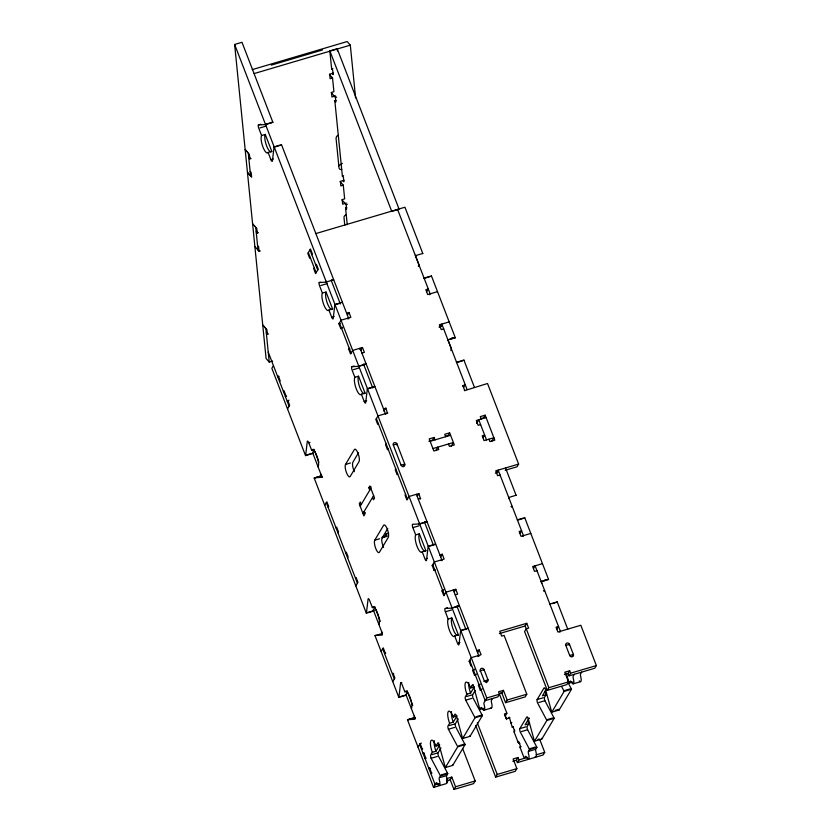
<?xml version="1.0" encoding="UTF-8"?>
<svg xmlns="http://www.w3.org/2000/svg" width="831" height="831" viewBox="0 0 831 831"><rect width="100%" height="100%" fill="white"/><g stroke="black" fill="none" stroke-linecap="round" stroke-linejoin="round"><path stroke-width="1.25" d="M348.781 318.772L281.501 144.677L274.137 146.848A2.68 0.789 73.5 0 0 274.033 147.212L272.371 161.214A2.68 0.789 73.5 0 1 270.906 159.697L268.112 152.437A9.37 2.773 73.5 0 1 262.98 147.118A9.37 2.773 73.5 0 1 261.578 135.515L258.773 128.265A2.68 0.789 73.5 0 1 258.379 124.951L260.83 124.224M313.422 449.571L313.007 453.072A2.68 0.789 73.5 0 1 312.892 453.435L305.538 455.606A2.68 0.789 73.5 0 0 305.652 455.253L307.304 441.251A2.68 0.789 73.5 0 1 308.768 442.767L311.573 450.018A9.37 2.773 73.5 0 1 316.704 455.367A9.37 2.773 73.5 0 1 318.096 466.949M374.677 386.799A2.68 0.789 73.5 0 1 374.791 386.446L367.437 388.617A2.68 0.789 73.5 0 0 367.323 388.981L365.661 402.983A2.68 0.789 73.5 0 1 364.196 401.466L361.402 394.206A9.37 2.773 73.5 0 1 356.27 388.887A9.37 2.773 73.5 0 1 354.868 377.284L352.074 370.034A2.68 0.789 73.5 0 1 351.669 366.72L354.12 365.993M322.521 477.15L314.388 477.898A2.69 0.8 73.5 0 0 314.191 478.054L366.346 613.195L373.701 611.024A2.67 0.789 73.5 0 0 373.815 610.671L374.23 607.17M401.82 682.656L400.594 683.02L398.942 697.022A2.68 0.789 73.5 0 1 398.828 697.375L406.182 695.204A2.68 0.789 73.5 0 0 406.297 694.841L406.712 691.34M310.212 257.381L309.672 258.275L307.813 253.434L310.472 248.968L312.342 253.798L311.802 254.691M314.253 267.852L313.723 268.745L315.583 273.586L318.242 269.109L316.382 264.279L315.853 265.172M273.451 365.63L271.851 368.31L305.538 455.606M279.621 381.626L280.151 380.733L278.281 375.892L277.751 376.786L278.977 376.433M283.506 391.702L284.036 390.809L285.906 395.639L285.376 396.532L286.602 396.169M391.588 211.5L399.077 209.1L337.189 48.728L329.834 50.899L331.631 68.869L332.68 70.064L333.138 74.624L332.088 73.429M289.011 400.147L287.256 401.404L288.482 401.041M287.516 408.925L289.645 405.341L287.786 400.511M341.998 328.245L340.762 328.609L338.903 323.778L341.032 320.205L350.838 317.297L348.978 312.466L346.527 313.194M347.379 315.146L348.978 312.466M340.762 328.609L342.528 327.352M347.857 318.917L348.386 318.024M361.921 353.082L364.373 352.354L362.503 347.524L352.687 350.422L350.557 353.996L348.698 349.165L349.228 348.272M359.522 349.134L360.052 348.241L385.709 414.472M360.903 350.204L362.503 347.524M426.698 291.691L428.287 289.011L425.836 289.739L427.705 294.569L437.522 291.671M429.627 294.735L430.157 293.842L397.571 209.402M345.509 464.446L354.38 449.54A6.7 1.984 73.5 0 1 358.036 453.342A6.7 1.984 73.5 0 1 359.044 461.62L350.173 476.527A6.7 1.984 73.5 0 1 346.506 472.725A6.7 1.984 73.5 0 1 345.509 464.446L350.412 462.992M324.724 505.331L326.853 501.758L328.712 506.588L328.183 507.481M358.566 452.687L352.863 462.265A6.7 1.984 73.5 0 0 354.338 471.676M387.506 413.443L385.906 408.166L383.693 411.023M378.23 423.415L377.69 424.309L375.83 419.478L377.96 415.905L387.765 412.997M440.222 326.749L441.822 324.069L467.084 389.542M336.119 528.038L336.648 527.145L338.508 531.975L337.978 532.868M386.155 443.972L385.626 444.865L387.485 449.696L388.025 448.802M369.743 490.134L368.819 487.714L369.878 485.927L374.542 498.008L373.483 499.805L372.548 497.385M396.449 444.845L396.979 443.941A2.005 1.849 30.8 0 0 394.434 442.674A2.005 1.849 30.8 0 0 393.302 445.032L401.072 465.183A2.005 1.849 30.8 0 0 403.617 466.451A2.005 1.849 30.8 0 0 404.749 464.093L396.979 443.941L393.302 445.032M360.187 506.224L370.834 488.337M373.628 495.588L362.981 513.475L365.432 512.748M345.758 553.02L346.288 552.127L348.147 556.957L347.618 557.85M395.795 468.954L395.265 469.847L397.135 474.678L397.665 473.784M403.16 466.773L404.749 464.093L401.072 465.183M462.503 385.885L465.215 384.711L463.625 387.391M435.049 439.869L434.125 437.449L432.525 440.139L428.848 441.219M374.739 540.192L383.61 525.296A6.7 1.984 73.5 0 1 387.267 529.098A6.7 1.984 73.5 0 1 388.274 537.377L379.403 552.283A6.7 1.984 73.5 0 1 375.737 548.481A6.7 1.984 73.5 0 1 374.739 540.192L379.642 538.748M464.363 390.715L487.527 383.496L518.627 464.093L517.027 466.773L505.175 470.284M355.554 578.407L356.084 577.514L357.943 582.344L355.813 585.917M405.59 494.341L405.061 495.234L406.93 500.065L409.06 496.491L418.866 493.593L420.465 498.87M387.797 528.443L382.094 538.021A6.7 1.984 73.5 0 0 383.569 547.421M384.618 536.556L386.218 533.876L388.576 533.17M436.254 449.81L437.854 447.12L438.789 449.54L433.875 450.994L429.212 438.903L434.125 437.449M448.48 443.983L449.415 446.392L454.318 444.949L449.654 432.858L448.054 435.537L445.603 436.265M417.266 496.273L418.866 493.593M451.254 446.102L453.383 442.528L432.941 448.574M476.62 423.343L478.749 419.769L486.519 439.911M488.971 439.184L489.906 441.604L494.809 440.16L485.169 415.168L483.58 417.858L481.118 418.585M483.06 437.76L484.66 435.08L482.198 435.808L484.068 440.638L493.884 437.74L491.755 441.313M381.086 651.4L383.216 647.827L385.075 652.657L384.545 653.55L385.771 653.187M435.288 570.014L434.062 570.378L432.193 565.547L434.322 561.974L444.138 559.066L442.269 554.235L439.817 554.963M440.669 556.915L442.269 554.235M434.062 570.378L434.592 569.484M441.147 560.686L441.677 559.793M496.585 472.818L498.185 470.138L523.447 535.611L522.917 536.504M499.649 475.644L500.044 474.968L497.592 475.696L495.733 470.855L518.627 464.093M455.211 594.851L457.663 594.123L455.793 589.293L445.987 592.191L443.858 595.765L441.988 590.934L443.744 589.678M392.741 681.617L394.87 678.044L393.011 673.214L392.481 674.107L393.707 673.744M454.193 591.973L455.793 589.293M519.988 533.46L521.588 530.78L519.126 531.508L520.995 536.338L530.812 533.44M418.014 747.1L420.143 743.527L421.369 743.163M471.52 665.184L470.99 666.078L469.12 661.247L471.25 657.674L481.066 654.766L479.196 649.935L476.745 650.663M477.596 652.615L479.196 649.935M478.074 656.386L478.604 655.493M475.789 674.99L474.563 675.354L472.694 670.513L474.459 669.256M533.512 568.518L535.112 565.838L560.374 631.311L559.845 632.204M474.563 675.354L476.329 674.086M479.975 671.355L480.37 670.679A2.005 1.849 30.8 0 1 481.513 668.332A2.005 1.849 30.8 0 1 484.047 669.599L487.932 679.675A2.005 1.849 30.8 0 1 486.8 682.022A2.005 1.849 30.8 0 1 484.255 680.755L480.37 670.679L484.047 669.599L483.517 670.492M432.317 752.294L435.995 751.203L439.724 744.95L436.046 746.03A9.37 2.773 73.5 0 0 430.915 740.701A9.37 2.773 73.5 0 0 432.317 752.294L430.718 754.974A2.68 0.789 73.5 0 0 431.123 758.288L440.129 775.23A2.68 0.789 73.5 0 1 440.42 775.884L439.287 777.764A2.68 0.789 73.5 0 0 439.412 780.226A5.36 1.589 73.5 0 1 439.651 785.129A5.36 1.589 73.5 0 1 437.407 783.591A2.68 0.789 73.5 0 0 436.285 782.823L433.564 787.393L407.491 719.823A2.68 0.789 73.5 0 1 407.678 719.667L413.807 717.849M436.046 746.03L437.636 743.35L438.861 742.987M449.613 723.24L453.29 722.16L457.019 715.896L453.331 716.987A9.37 2.773 73.5 0 0 448.21 711.648A9.37 2.773 73.5 0 0 449.613 723.24L448.013 725.93A2.68 0.789 73.5 0 0 448.408 729.244L457.424 746.176A2.68 0.789 73.5 0 1 457.704 746.83L445.354 767.574A2.68 0.789 73.5 0 1 445.115 766.847L439.1 744.877A2.68 0.789 73.5 0 0 437.636 743.35M453.331 716.987L454.931 714.296A2.68 0.789 73.5 0 1 456.396 715.823L462.41 737.803A2.68 0.789 73.5 0 0 462.649 738.53L470.014 736.349L482.364 715.605A2.68 0.789 73.5 0 0 482.073 714.951L473.068 698.009A2.68 0.789 73.5 0 1 472.662 694.706L475.176 690.478M466.897 694.197L470.585 693.106L474.304 686.842L470.626 687.933A9.37 2.773 73.5 0 0 465.495 682.604A9.37 2.773 73.5 0 0 466.897 694.197L465.308 696.877A2.68 0.789 73.5 0 0 465.703 700.19L474.709 717.122A2.68 0.789 73.5 0 1 475 717.776L462.649 738.53M470.626 687.933L472.226 685.253L473.452 684.889M446.611 783.269A5.36 1.589 73.5 0 0 446.766 778.045A2.68 0.789 73.5 0 1 446.652 775.593L447.774 773.703A2.68 0.789 73.5 0 0 447.483 773.048L438.477 756.117A2.68 0.789 73.5 0 1 438.082 752.803L440.96 747.962M445.354 767.574L452.718 765.403L465.069 744.659A2.68 0.789 73.5 0 0 464.778 744.005L455.772 727.063A2.68 0.789 73.5 0 1 455.367 723.749L458.255 718.908M481.544 689.896L480.318 690.26L478.448 685.419L480.214 684.162M483.86 681.43L487.932 679.675L486.343 682.355A2.005 1.849 30.8 0 1 486.436 682.687M480.318 690.26L482.073 689.003M499.41 633.596L525.171 625.982L526.761 623.292L528.63 628.132L526.179 628.859L524.579 631.539L547.276 690.374L566.908 684.567L568.497 681.887L564.768 672.217L569.682 670.762L570.606 673.183L569.017 675.863L568.082 673.442L569.682 670.762M472.226 685.253A2.68 0.789 73.5 0 1 473.691 686.77L479.695 708.75A2.67 0.789 73.5 0 0 479.944 709.477L481.066 707.597A2.68 0.789 73.5 0 1 482.188 708.365A5.36 1.589 73.5 0 0 484.442 709.903A5.36 1.589 73.5 0 0 484.193 704.989A2.68 0.789 73.5 0 1 484.078 702.538L486.8 697.967L499.473 694.217L497.873 696.897L485.2 700.647L469.65 660.354M492.554 698.466L491.433 700.356A2.68 0.789 73.5 0 0 491.557 702.808A5.36 1.589 73.5 0 1 490.841 707.867M446.766 782.75L447.836 780.963L446.901 778.543L451.804 777.099L455.533 786.77L453.944 789.45L450.205 779.779L451.804 777.099M501.851 693.033L503.441 690.343L507.18 700.014L505.58 702.704L501.851 693.033L499.389 693.76M505.269 715.907L506.868 713.227L498.538 691.797L503.441 690.343M556.915 629.16L558.515 626.481L556.053 627.208L557.923 632.038L580.817 625.265L596.367 665.569L594.767 668.249L569.017 675.863M508.738 718.067L509.268 717.163L512.312 727.333L513.537 726.969M462.649 748.544L475.166 780.963L473.566 783.643L453.944 789.45M526.761 623.292L499.784 631.28L501.644 636.11L504.095 635.383L526.802 694.217L525.202 696.897L505.58 702.704M512.312 727.333L512.841 726.439L514.711 731.27L514.181 732.163L518.066 742.239A2.005 1.849 30.8 0 0 519.884 743.579M569.1 645.001L569.495 644.326A2.005 1.849 30.8 0 0 566.96 643.059A2.005 1.849 30.8 0 0 565.818 645.417L569.702 655.493A2.005 1.849 30.8 0 0 572.247 656.76A2.005 1.849 30.8 0 0 573.39 654.402L569.495 644.326L565.818 645.417M518.066 742.239L518.596 741.345L520.466 746.176L519.936 747.079L524.288 758.36L525.41 756.47A2.68 0.789 73.5 0 1 526.532 757.238A5.36 1.589 73.5 0 0 528.776 758.776A5.36 1.589 73.5 0 0 528.537 753.862A2.68 0.789 73.5 0 1 528.423 751.411L529.544 749.531A2.68 0.789 73.5 0 0 529.254 748.876L520.248 731.934A2.68 0.789 73.5 0 1 519.842 728.621L526.771 716.997A2.68 0.789 73.5 0 1 528.236 718.524L534.24 740.494A2.68 0.789 73.5 0 0 534.489 741.221L541.843 739.05L554.194 718.296A2.68 0.789 73.5 0 0 553.903 717.641L544.897 700.71A2.68 0.789 73.5 0 1 544.502 697.396L546.092 694.716A9.37 2.773 73.5 0 1 544.991 691.236M534.489 741.221L546.84 720.477A2.68 0.789 73.5 0 0 546.549 719.823L537.543 702.881A2.68 0.789 73.5 0 1 537.138 699.577L544.056 687.943A2.68 0.789 73.5 0 1 545.52 689.47L551.535 711.44A2.68 0.789 73.5 0 0 551.774 712.177L559.138 709.996L571.489 689.252A2.68 0.789 73.5 0 0 571.198 688.598L567.822 682.241M528.848 718.586L525.119 724.85L528.807 723.759A9.37 2.773 73.5 0 1 527.695 720.29M546.144 689.543L542.414 695.796L546.092 694.716M475.716 725.494L495.64 777.12L497.239 774.44L516.861 768.633L513.132 758.963L518.035 757.508L518.97 759.929L517.37 762.609L516.435 760.199L518.035 757.508M547.276 690.374L548.875 687.684L568.497 681.887M528.807 723.759L527.207 726.45A2.68 0.789 73.5 0 0 527.602 729.763L536.608 746.695A2.68 0.789 73.5 0 1 536.899 747.349L535.777 749.24A2.68 0.789 73.5 0 0 535.902 751.691A5.36 1.589 73.5 0 1 535.185 756.75M572.185 656.417L573.39 654.402L569.702 655.493M516.861 768.633L515.262 771.313L495.64 777.12M551.774 712.177L564.124 691.423L571.489 689.252M566.327 673.235L568.83 682.396A2.67 0.789 73.5 0 0 569.069 683.124L570.191 681.233A2.68 0.789 73.5 0 1 571.312 682.002A5.36 1.589 73.5 0 0 573.567 683.539A5.36 1.589 73.5 0 0 573.328 678.636A2.68 0.789 73.5 0 1 573.203 676.174L574.325 674.294M581.69 672.113L580.568 674.003A2.68 0.789 73.5 0 0 580.682 676.455A5.36 1.589 73.5 0 1 581.066 681.046A5.36 1.589 73.5 0 1 579.321 680.849M539.693 739.278L544.731 752.315L543.131 754.995L517.37 762.609M338.56 165.816L342.372 163.364M338.279 135.173L336.607 136.357L336.046 138.185L339.027 167.852A2.68 2.15 -41.3 0 0 341.707 169.41M272.641 361.059L269.234 362.067L266.086 358.473L234.633 44.469L241.998 42.288L272.838 122.23A2.69 0.8 73.5 0 1 272.651 122.386L266.512 124.203M252.25 69.617L347.161 41.55L350.308 45.144L355.595 97.944M271.29 65.119L322.386 50.005M254.182 73.564L350.308 45.144M331.631 68.869L332.857 68.506M333.314 73.066L329.637 74.156L330.094 78.716L332.545 78L333.917 91.69L331.465 92.418L331.922 96.978L335.599 95.887M331.226 92.657L335.423 97.456L336.648 97.092M342.829 180.618L343.878 181.812L343.421 177.252L342.372 176.047L334.831 100.821L336.056 100.458M258.379 124.951L265.286 124.567A2.69 0.8 73.5 0 0 265.484 124.411L272.838 122.23M260.01 127.901L266.138 126.083L326.292 282A2.69 0.8 73.5 0 1 326.095 282.156L319.187 282.54A2.68 0.789 73.5 0 0 319.592 285.854L322.386 293.104A9.37 2.773 73.5 0 0 323.789 304.707A9.37 2.773 73.5 0 0 328.92 310.025L331.714 317.286A2.68 0.789 73.5 0 0 333.179 318.803L334.841 304.8A2.68 0.789 73.5 0 1 334.955 304.447L342.31 302.266A2.68 0.789 73.5 0 0 342.195 302.629M261.578 135.515L265.255 134.425L271.789 151.356L268.112 152.437M274.033 147.212L280.161 145.394M249.986 157.339L248.76 157.703L249.809 158.898L251.045 158.544M270.906 159.697L273.357 158.97M342.372 176.047L343.598 175.684M344.055 180.254L340.378 181.345L340.835 185.905L343.286 185.178L344.657 198.869L342.206 199.596L342.663 204.166L346.34 203.076M341.967 199.845L346.163 204.634L347.389 204.27M257.413 231.485L256.187 231.849L257.236 233.044L258.462 232.68M347.244 224.692L345.571 207.999L346.797 207.636M315.811 233.584L404.936 207.231L422.782 253.465A2.69 0.8 73.5 0 1 422.584 253.621M254.868 246.506L259.064 251.305L260.3 250.941M319.187 282.54L320.413 282.176M326.292 282L333.647 279.818A2.69 0.8 73.5 0 1 333.46 279.974L331.725 280.078M422.782 253.465L415.417 255.647A2.69 0.8 73.5 0 1 415.23 255.803M320.818 285.49L326.947 283.683L358.774 366.18A2.69 0.8 73.5 0 1 358.577 366.336L351.669 366.72M322.386 293.104L326.064 292.024L332.597 308.945L328.92 310.025M448.937 339.619L455.066 337.802A2.69 0.8 73.5 0 0 455.263 337.646L431.434 275.913L424.08 278.084A2.69 0.8 73.5 0 0 423.966 278.447L430.094 276.63M336.067 304.437L339.744 303.346M267.561 332.753L266.335 333.117L267.385 334.322L268.61 333.958M331.714 317.286L334.166 316.559M338.903 323.778L340.128 323.415M348.698 349.165L349.924 348.802M449.176 321.888L439.37 324.796L441.23 329.627L443.681 328.899M438.997 327.113L441.448 326.386M358.774 366.18L366.128 363.999A2.69 0.8 73.5 0 1 365.941 364.155L359.802 365.972M455.263 337.646L447.899 339.827A2.69 0.8 73.5 0 1 447.712 339.972M353.3 369.67L359.428 367.853L419.582 523.769A2.68 0.789 73.5 0 1 419.385 523.925L412.477 524.309A2.68 0.789 73.5 0 0 412.882 527.623L415.677 534.873A9.37 2.773 73.5 0 0 417.079 546.466A9.37 2.773 73.5 0 0 422.21 551.794L425.005 559.055A2.68 0.789 73.5 0 0 426.469 560.572L428.131 546.569A2.68 0.789 73.5 0 1 428.245 546.216L435.6 544.035A2.68 0.789 73.5 0 0 435.486 544.388L429.357 546.206M354.868 377.284L358.545 376.194L365.079 393.125A9.37 2.773 73.5 0 1 364.726 393.52M474.449 387.371L463.916 360.093L456.562 362.264A2.69 0.8 73.5 0 0 456.448 362.628L462.576 360.81M367.323 388.981L373.451 387.163M361.402 394.206L365.079 393.125M364.196 401.466L366.648 400.739M383.455 408.894L385.906 408.166M308.768 442.767L309.994 442.404M311.573 450.018L314.025 449.301M305.652 455.253L311.781 453.435M485.169 415.168L480.266 416.622L481.201 419.042M486.104 417.588L476.298 420.496L478.157 425.327L480.609 424.599M449.654 432.858L444.751 434.312L445.686 436.722M430.146 441.323L450.589 435.278M315.614 477.534L321.742 475.727A2.69 0.8 73.5 0 0 321.555 475.883L314.191 478.054M368.819 487.714L371.27 486.987M495.338 473.182L497.811 472.455M418.284 499.151L420.735 498.423M419.385 523.925L426.937 521.588A2.68 0.789 73.5 0 1 426.75 521.743L425.025 521.847M505.539 467.957L516.072 495.234L508.52 497.572A2.67 0.789 73.5 0 0 508.707 497.416M418.917 524.195L425.057 522.387M412.882 527.623L419.011 525.805M382.115 537.293L385.719 536.224M382.239 537.74L387.142 536.286L386.218 533.876M415.677 534.873L419.354 533.782L425.888 550.714L422.21 551.794M510.94 506.702L512.166 506.349A9.37 2.773 73.5 0 0 511.865 507.118M548.356 579.571A2.68 0.789 73.5 0 0 548.553 579.415L524.725 517.682L517.37 519.853A2.68 0.789 73.5 0 0 517.298 520.009M518.482 519.853L523.385 518.399M426.23 558.692L427.456 558.328M432.193 565.547L433.418 565.184M366.346 613.195A2.67 0.789 73.5 0 0 366.461 612.842L368.112 598.839A2.68 0.789 73.5 0 1 369.577 600.356L372.381 607.617L374.833 606.89M367.686 612.478L373.815 610.671M441.988 590.934L443.214 590.571M542.466 563.657L532.661 566.555L534.52 571.396L536.971 570.668M446.185 608.126L447.41 607.762M467.967 628.568A2.68 0.789 73.5 0 1 468.082 628.215L460.727 630.386A2.68 0.789 73.5 0 0 460.613 630.75L458.951 644.752A2.68 0.789 73.5 0 1 457.486 643.236L454.692 635.975A9.37 2.773 73.5 0 1 449.561 630.646A9.37 2.773 73.5 0 1 448.158 619.053L445.364 611.803A2.68 0.789 73.5 0 1 444.959 608.489L451.867 608.105A2.68 0.789 73.5 0 0 452.064 607.949L459.418 605.768A2.68 0.789 73.5 0 1 459.231 605.924L457.507 606.017M548.553 579.415L541.189 581.596A2.68 0.789 73.5 0 1 541.002 581.742L547.13 579.934M451.867 608.105L458.006 606.287M445.364 611.803L451.493 609.985M398.828 697.375L375.01 635.642L382.364 633.471A2.68 0.789 73.5 0 1 382.551 633.315M448.158 619.053L451.835 617.963L458.369 634.894A9.37 2.773 73.5 0 1 458.016 635.289M543.422 590.883L544.648 590.519A9.37 2.773 73.5 0 0 544.347 591.298M567.739 629.14L557.206 601.862L549.852 604.033A2.68 0.789 73.5 0 0 549.738 604.397M461.839 630.386L466.742 628.932M552.189 603.67L557.092 602.215A2.68 0.789 73.5 0 1 557.206 601.862M454.692 635.975L458.369 634.894M458.712 642.872L459.938 642.508M469.12 661.247L470.346 660.884M472.694 670.513L473.919 670.15M400.594 683.02A2.68 0.789 73.5 0 1 402.059 684.536L404.863 691.787L407.315 691.07M400.168 696.658L406.297 694.841M478.448 685.419L479.674 685.056M466.534 696.513L472.662 694.706M465.703 700.19L471.842 698.372M407.491 719.823L414.846 717.641A2.68 0.789 73.5 0 1 415.033 717.496M564.405 674.533L568.082 673.442M570.606 673.183L596.367 665.569M507.18 700.014L526.802 694.217M479.695 708.75L480.92 708.386M570.056 682.033L571.281 681.669M479.944 709.477L483.621 708.386M569.069 683.124L572.746 682.033M484.037 710.214L491.401 708.033M573.161 683.851L580.526 681.68M475.934 716.758L482.073 714.951M561.59 686.541L563.844 690.769L569.973 688.961M475 717.776L482.364 715.605M449.239 725.567L455.367 723.749M537.138 699.577L543.277 697.76M448.408 729.244L454.547 727.426M538.768 702.517L544.897 700.71M506.868 713.227L504.417 713.954L506.287 718.784L509.902 717.714M422.699 748.887L421.473 749.25L422.003 748.357L420.143 743.527M510.598 722.897L511.834 722.534M462.41 737.803L463.636 737.44M555.212 710.36L558.889 709.269A2.68 0.789 73.5 0 0 559.138 709.996M528.236 718.524L529.461 718.161M424.412 753.322L423.187 753.686L423.717 752.793L425.586 757.623L425.046 758.516L426.272 758.163M458.65 745.812L464.778 744.005M546.549 719.823L552.677 718.005M431.943 754.61L438.082 752.803M457.704 746.83L465.069 744.659M519.842 728.621L525.981 726.813M546.84 720.477L554.194 718.296M431.123 758.288L437.251 756.48M521.473 731.571L527.602 729.763M430.157 768.239L428.931 768.602L429.471 767.699L431.341 772.539L430.801 773.432L432.027 773.069M445.115 766.847L446.34 766.483M537.917 739.403L539.142 739.039M519.936 747.079L521.162 746.716M441.354 774.866L447.483 773.048M529.254 748.876L535.382 747.059M440.42 775.884L447.774 773.703M529.544 749.531L536.899 747.349M440.523 777.401L446.652 775.593M528.423 751.411L534.551 749.604M446.527 780.87L450.205 779.779M512.758 761.279L516.435 760.199M438.841 783.623L435.153 784.713L419.613 744.42M518.97 759.929L527.56 757.394M536.14 754.849L544.731 752.315M433.564 787.393L446.237 783.643M455.533 786.77L475.166 780.963M270.916 122.489L272.651 122.386M451.607 337.999L455.066 337.802M364.207 364.248L365.941 364.155M544.897 579.768L546.632 579.664M500.262 693.116L502.568 692.992M407.678 719.667L414.586 719.282A2.68 0.789 73.5 0 0 414.191 715.969M329.398 74.406L332.545 78M334.831 100.821L335.88 102.016L335.423 97.456M340.139 181.584L343.286 185.178M345.571 207.999L346.62 209.204L346.163 204.634M245.789 150.266L245.155 149.549L249.352 154.337L249.809 158.898M246.423 150.982L247.046 151.699M250.131 171.394L251.191 172.599L251.648 177.159L247.441 172.37M248.074 173.087L248.708 173.804M249.331 174.52L249.965 175.248M252.582 223.684L256.779 228.473L257.236 233.044M254.473 225.845L255.107 226.562M257.558 245.54L258.607 246.734L259.064 251.305M262.731 324.963L266.928 329.751L267.385 334.322M263.365 325.71L263.988 326.438M264.622 327.154L265.255 327.871M462.763 385.439L464.633 390.269M329.834 50.899L391.713 211.282M525.171 625.982L548.875 687.684M504.853 714.816L506.681 719.563M416.414 494.31L442.071 560.541M453.342 590.01L478.999 656.241M331.143 280.14L340.326 303.959M363.542 364.103L372.724 387.921M424.433 521.91L433.159 544.534M456.832 605.872L466.014 629.69M234.633 44.469L265.484 124.411M452.064 607.949L420.237 525.441A2.68 0.789 73.5 0 1 419.697 523.021M486.8 697.967L452.718 609.622A2.68 0.789 73.5 0 1 452.22 607.648M339.432 322.885L351.098 353.102M376.36 418.585L407.46 499.171M432.722 564.654L444.388 594.871M309.942 249.861L317.712 270.002M308.343 252.541L316.112 272.693M477.316 722.814L497.239 774.44M361.225 504.438L360.301 502.017L359.231 503.815L363.895 515.895L364.965 514.109L364.03 511.688M314.222 450.059L318.896 462.171M374.843 607.17L380.359 621.453M407.242 691.122L412.758 705.415M312.633 452.739L321.971 476.952M373.254 609.85L382.437 633.669M406.11 694.996L415.303 718.825M268.236 352.136L289.115 406.234M326.323 502.651L357.413 583.237M382.686 648.72L394.341 678.937M337.189 48.728L337.417 50.971M344.782 225.388L344.013 217.649A2.68 2.15 -41.2 0 1 346.236 214.647M248.303 153.143L250.588 175.964M255.73 227.279L258.015 250.1M265.878 328.588L269.234 362.067M431.32 276.266A2.69 0.8 73.5 0 1 431.434 275.913M463.802 360.446A2.69 0.8 73.5 0 1 463.916 360.093M450.89 350.599A9.37 2.773 73.5 0 1 451.358 348.75L448.397 341.042A2.68 0.789 73.5 0 1 448.054 339.526M418.409 266.419A9.37 2.773 73.5 0 1 418.876 264.58L415.916 256.862A2.68 0.789 73.5 0 1 415.573 255.346M516.072 495.234A2.67 0.789 73.5 0 1 515.874 495.39M509.361 499.088A2.68 0.789 73.5 0 1 508.946 497.624M524.61 518.035A2.68 0.789 73.5 0 1 524.725 517.682M541.843 583.269A2.68 0.789 73.5 0 1 541.345 581.295M541.843 739.05A2.68 0.789 73.5 0 1 541.594 738.323M563.844 690.769A2.68 0.789 73.5 0 1 564.124 691.423M514.181 732.163A2.005 1.849 30.8 0 1 514.69 730.137M266.138 126.083A2.68 0.789 73.5 0 1 265.629 124.12M271.789 151.356A9.37 2.773 73.5 0 1 266.658 146.017A9.37 2.773 73.5 0 1 265.255 134.425M281.387 145.03A2.68 0.789 73.5 0 1 281.501 144.677M326.947 283.672A2.68 0.789 73.5 0 1 326.406 281.252M332.597 308.945A9.37 2.773 73.5 0 1 327.466 303.606A9.37 2.773 73.5 0 1 326.064 292.024M359.428 367.853A2.68 0.789 73.5 0 1 358.93 365.889M364.3 393.676A9.37 2.773 73.5 0 1 359.439 386.353A9.37 2.773 73.5 0 1 358.545 376.194M320.901 474.2A2.68 0.789 73.5 0 1 321.296 477.513M435.995 751.203A9.37 2.773 73.5 0 1 434.239 740.639M452.718 765.403A2.68 0.789 73.5 0 1 452.469 764.676M453.29 722.16A9.37 2.773 73.5 0 1 451.524 711.596M470.014 736.349A2.68 0.789 73.5 0 1 469.816 735.809M470.585 693.106A9.37 2.773 73.5 0 1 468.819 682.542M372.381 607.617A9.37 2.773 73.5 0 1 377.503 612.946A9.37 2.773 73.5 0 1 378.905 624.538M381.709 631.789A2.68 0.789 73.5 0 1 382.104 635.102L375.197 635.486A2.68 0.789 73.5 0 0 375.01 635.642M404.863 691.787A9.37 2.773 73.5 0 1 409.984 697.126A9.37 2.773 73.5 0 1 411.387 708.718M457.59 635.445A9.37 2.773 73.5 0 1 452.729 628.122A9.37 2.773 73.5 0 1 451.835 617.963M425.888 550.714A9.37 2.773 73.5 0 1 420.756 545.375A9.37 2.773 73.5 0 1 419.354 533.782"/></g></svg>
